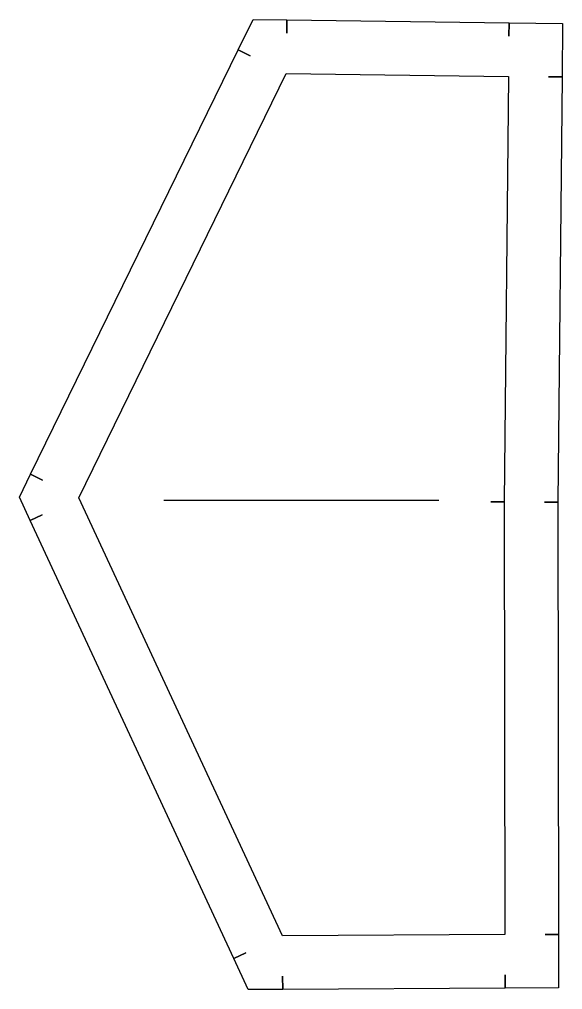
# Model space of a CAD drawing. Header units: inches. Extents: x 0 to 3.99, y 0 to 7.13.
import ezdxf

# ---------------------------------------------------------------- set-up
doc = ezdxf.new("R2010")
doc.units = ezdxf.units.IN

msp = doc.modelspace()

# ---------------------------------------------------------------- linework, layer by layer
at = {"layer": 'T001L001'}
for points in [[(3.992, 7.1), (3.988, 6.708), (3.889, 6.708), (3.988, 6.708), (3.957, 3.582), (3.859, 3.583), (3.957, 3.582), (3.961, 0.404), (3.863, 0.404), (3.961, 0.404), (3.962, 0.012), (3.57, 0.01), (3.569, 0.108), (3.57, 0.01), (1.935, 0.001), (1.934, 0.099), (1.935, 0.001), (1.682, 0), (1.576, 0.229), (1.665, 0.27), (1.576, 0.229), (0.079, 3.449), (0.168, 3.49), (0.079, 3.449), (0, 3.619), (0.082, 3.788), (0.17, 3.744), (0.082, 3.788), (1.607, 6.907), (1.696, 6.864), (1.607, 6.907), (1.717, 7.131), (1.966, 7.128), (1.965, 7.029), (1.966, 7.128), (3.6, 7.105), (3.598, 7.007), (3.6, 7.105), (3.992, 7.1)], [(3.594, 6.711), (3.563, 3.584), (3.465, 3.584), (3.563, 3.584), (3.568, 0.404), (1.933, 0.395), (0.436, 3.615), (1.961, 6.734), (3.594, 6.711)], [(1.062, 3.598), (3.083, 3.598)]]:
    msp.add_lwpolyline(points, dxfattribs=at)

doc.saveas('drawing.dxf')
